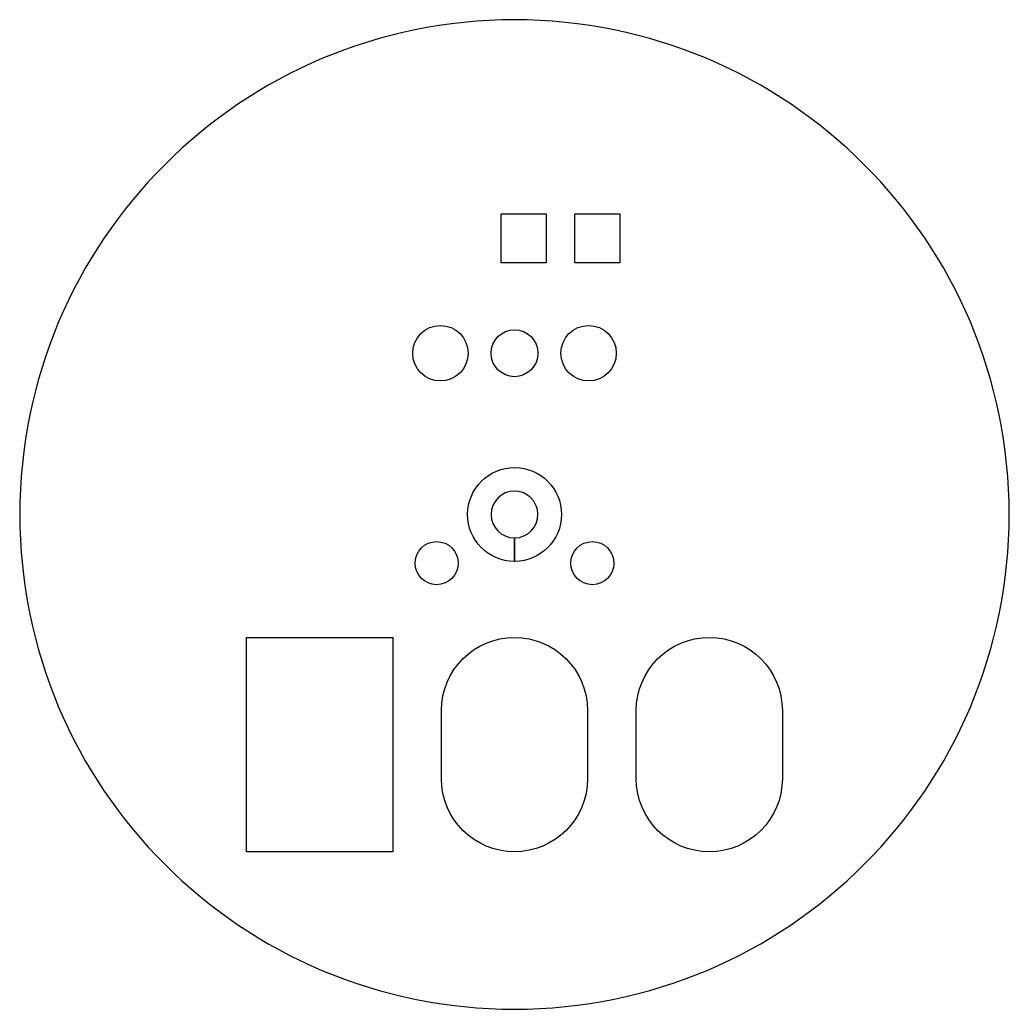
# Model space of a CAD drawing. Extents: x -6.5 to 6.5, y -6.5 to 6.5.
import ezdxf

# ---------------------------------------------------------------- set-up
doc = ezdxf.new("R2010")
doc.units = 0
doc.layers.add('BG_OUTLINE', color=12, linetype='CONTINUOUS')
doc.layers.add('PIN_TOP', color=12, linetype='CONTINUOUS')

msp = doc.modelspace()

# ---------------------------------------------------------------- linework, layer by layer
at = {"layer": 'BG_OUTLINE'}
msp.add_lwpolyline([(6.45, 0, 1), (-6.45, 0, 1)], format="xyb", close=True, dxfattribs=at)
at = {"layer": 'PIN_TOP'}
for points in [[(-0.175, 3.92), (0.415, 3.92), (0.415, 3.28), (-0.175, 3.28)], [(0.785, 3.92), (1.375, 3.92), (1.375, 3.28), (0.785, 3.28)], [(-3.4925, -4.397), (-3.4925, -1.603), (-1.5875, -1.603), (-1.5875, -4.397)]]:
    msp.add_lwpolyline(points, close=True, dxfattribs=at)
for points in [[(-0.005, -0.612, -2.400335), (0.612, 0, -0.411813), (0.005, -0.612), (0.005, -0.305, 2.386505), (-0.305, 0, 0.409381), (-0.005, -0.305)], [(0.9525, -2.5555), (0.9525, -3.4445, -1), (-0.9525, -3.4445), (-0.9525, -2.5555, -1)], [(3.4925, -2.5555), (3.4925, -3.4445, -1), (1.5875, -3.4445), (1.5875, -2.5555, -1)]]:
    msp.add_lwpolyline(points, format="xyb", close=True, dxfattribs=at)
for centre, radius in [((-0.966, 2.103), 0.3615), ((0.966, 2.103), 0.3615), ((0, 2.103), 0.306), ((-1.015, -0.634), 0.281), ((1.015, -0.634), 0.281)]:
    msp.add_circle(centre, radius, dxfattribs=at)

doc.saveas('drawing.dxf')
